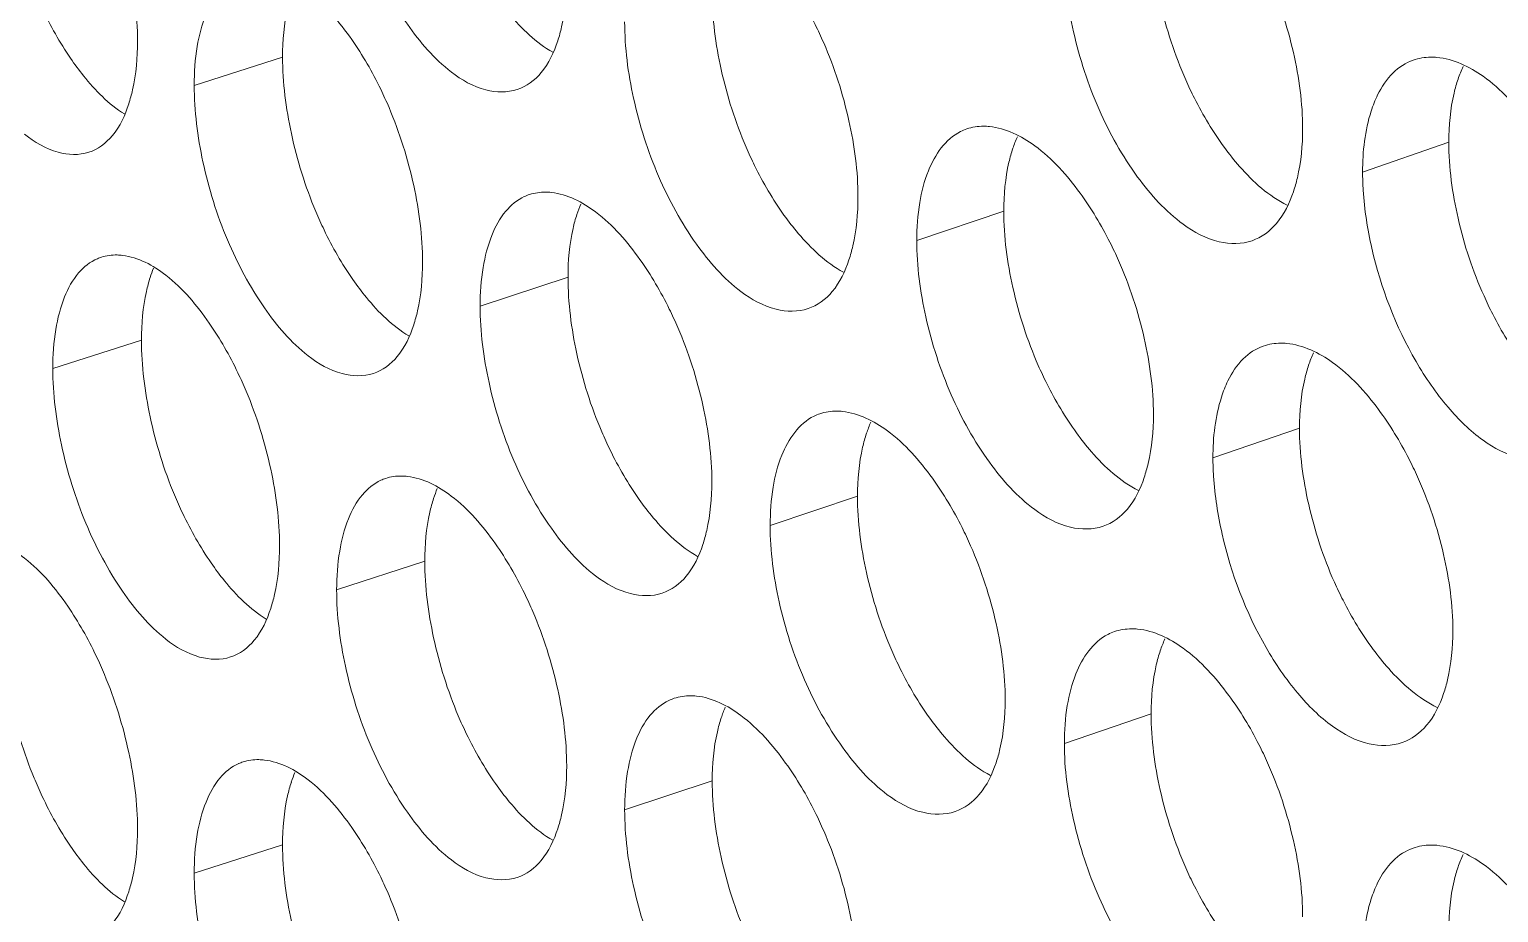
# Model space of a CAD drawing. Header units: millimetres. Extents: x 1177 to 4147, y 93 to 2194.
# Drawn here: x 2505.48 to 2520.17, y 793.08 to 801.9 of the extents above; entities that cross this region are included whole.
import ezdxf

# ---------------------------------------------------------------- set-up
doc = ezdxf.new("R2010")
doc.units = ezdxf.units.MM
doc.header["$LTSCALE"] = 0.1
doc.layers.get('0').update_dxf_attribs({"lineweight": 13})
doc.layers.add('标注', color=251, linetype='Continuous', lineweight=9)

# ---------------------------------------------------------------- blocks, each defined once
blk = doc.blocks.new('02')
at = {"layer": '标注'}
for p, q in [((4352.008, 736.45), (4350.746, 736.045)), ((4368.662, 735.236), (4367.431, 734.807)), ((4362.307, 734.248), (4361.064, 733.829)), ((4356.084, 733.305), (4354.829, 732.894)), ((4349.993, 732.405), (4348.726, 732.003)), ((4349.993, 732.405), (4348.726, 732.003)), ((4366.53, 731.151), (4365.294, 730.726)), ((4360.218, 730.179), (4358.971, 729.762)), ((4354.039, 729.25), (4352.78, 728.842)), ((4354.039, 729.25), (4352.78, 728.842)), ((4364.411, 727.072), (4363.172, 726.65)), ((4358.144, 726.114), (4356.893, 725.701)), ((4358.144, 726.114), (4356.893, 725.701)), ((4352.008, 725.2), (4350.746, 724.795))]:
    blk.add_line(p, q, dxfattribs=at)
for centre, radius, start, end in [((4362.005, 734.752), 0.708, 108.7111, 116.4326), ((4355.745, 733.84), 0.68, 108.1838, 114.818), ((4349.619, 732.971), 0.651, 107.6638, 113.1281), ((4349.619, 732.971), 0.651, 107.6638, 113.1281), ((4351.866, 732.741), 1.837, 157.8589, 162.2429), ((4351.866, 732.741), 1.837, 157.8589, 162.2429), ((4359.904, 730.693), 0.699, 108.5345, 115.9025), ((4353.688, 729.795), 0.67, 108.0096, 114.2633), ((4353.688, 729.795), 0.67, 108.0096, 114.2633), ((4355.89, 729.588), 1.814, 157.2003, 162.034), ((4355.89, 729.588), 1.814, 157.2003, 162.034), ((4364.121, 727.566), 0.718, 108.8885, 116.9547), ((4357.817, 726.639), 0.689, 108.3587, 115.3644), ((4357.817, 726.639), 0.689, 108.3587, 115.3644), ((4351.646, 725.756), 0.661, 107.8363, 113.7), ((4353.87, 725.537), 1.825, 157.5283, 162.138)]:
    blk.add_arc(centre, radius, start, end, dxfattribs=at)
for points, knots in [([(4352.78, 740.092), (4352.78, 739.726), (4352.879, 738.97), (4353.217, 737.892), (4353.725, 736.948), (4354.173, 736.423), (4354.418, 736.235)], [0, 0, 0, 0, 0.255445, 0.527438, 0.784592, 1, 1, 1, 1]), ([(4349.936, 736.678), (4349.936, 737.044), (4349.838, 737.8), (4349.614, 738.525), (4349.463, 738.885)], [0, 0, 0, 0, 0.48436, 1, 1, 1, 1]), ([(4364.411, 738.322), (4364.411, 737.956), (4364.514, 737.201), (4364.749, 736.478), (4364.907, 736.122)], [0, 0, 0, 0, 0.484224, 1, 1, 1, 1]), ([(4363.172, 737.9), (4363.172, 737.534), (4363.275, 736.778), (4363.626, 735.702), (4364.153, 734.764), (4364.616, 734.246), (4364.869, 734.062)], [0, 0, 0, 0, 0.254475, 0.525644, 0.782923, 1, 1, 1, 1]), ([(4351.381, 737.611), (4351.278, 737.566), (4351.081, 737.405), (4350.888, 737.043), (4350.769, 736.577), (4350.746, 736.231), (4350.746, 736.045)], [0, 0, 0, 0, 0.1898, 0.414696, 0.684955, 1, 1, 1, 1]), ([(4352.996, 736.698), (4352.819, 736.951), (4352.475, 737.366), (4351.975, 737.636), (4351.749, 737.662)], [0, 0, 0, 0, 0.575082, 1, 1, 1, 1]), ([(4355.938, 736.681), (4355.959, 736.746), (4356.039, 737.038), (4356.065, 737.343), (4356.065, 737.577)], [0, 0, 0, 0, 0.226657, 1, 1, 1, 1]), ([(4359.735, 736.653), (4359.697, 736.741), (4359.541, 737.076), (4359.352, 737.397), (4359.192, 737.619)], [0, 0, 0, 0, 0.259679, 1, 1, 1, 1]), ([(4366.575, 735.424), (4366.575, 735.79), (4366.471, 736.545), (4366.233, 737.266), (4366.074, 737.622)], [0, 0, 0, 0, 0.484049, 1, 1, 1, 1]), ([(4348.46, 737.405), (4348.496, 737.317), (4348.645, 736.98), (4348.826, 736.658), (4348.98, 736.433)], [0, 0, 0, 0, 0.260232, 1, 1, 1, 1]), ([(4352.133, 737.347), (4352.112, 737.282), (4352.034, 736.989), (4352.008, 736.684), (4352.008, 736.45)], [0, 0, 0, 0, 0.226307, 1, 1, 1, 1]), ([(4355.048, 737.325), (4355.111, 737.236), (4355.343, 736.931), (4355.627, 736.654), (4355.867, 736.517)], [0, 0, 0, 0, 0.282202, 1, 1, 1, 1]), ([(4358.144, 737.364), (4358.144, 736.998), (4358.244, 736.243), (4358.474, 735.519), (4358.629, 735.161)], [0, 0, 0, 0, 0.484339, 1, 1, 1, 1]), ([(4356.893, 736.951), (4356.893, 736.585), (4356.993, 735.829), (4357.336, 734.751), (4357.852, 733.809), (4358.306, 733.287), (4358.554, 733.101)], [0, 0, 0, 0, 0.255058, 0.526721, 0.783925, 1, 1, 1, 1]), ([(4349.811, 735.782), (4349.832, 735.847), (4349.911, 736.139), (4349.936, 736.444), (4349.936, 736.678)], [0, 0, 0, 0, 0.226242, 1, 1, 1, 1]), ([(4353.528, 735.728), (4353.49, 735.816), (4353.338, 736.152), (4353.153, 736.474), (4352.996, 736.698)], [0, 0, 0, 0, 0.259945, 1, 1, 1, 1]), ([(4355.359, 735.986), (4355.492, 736.029), (4355.754, 736.229), (4355.884, 736.519), (4355.938, 736.681)], [0, 0, 0, 0, 0.449251, 1, 1, 1, 1]), ([(4352.008, 736.45), (4352.008, 736.084), (4352.107, 735.328), (4352.332, 734.602), (4352.483, 734.243)], [0, 0, 0, 0, 0.484455, 1, 1, 1, 1]), ([(4360.225, 734.451), (4360.225, 734.817), (4360.123, 735.572), (4359.891, 736.296), (4359.735, 736.653)], [0, 0, 0, 0, 0.484165, 1, 1, 1, 1]), ([(4368.492, 736.444), (4368.463, 736.446), (4368.349, 736.451), (4368.233, 736.433), (4368.153, 736.405)], [0, 0, 0, 0, 0.258663, 1, 1, 1, 1]), ([(4348.98, 736.433), (4349.038, 736.347), (4349.258, 736.049), (4349.523, 735.778), (4349.749, 735.637)], [0, 0, 0, 0, 0.281347, 1, 1, 1, 1]), ([(4368.153, 736.405), (4368.046, 736.368), (4367.837, 736.23), (4367.703, 736.023), (4367.646, 735.908)], [0, 0, 0, 0, 0.467496, 1, 1, 1, 1]), ([(4369.811, 735.504), (4369.623, 735.754), (4369.252, 736.169), (4368.729, 736.423), (4368.492, 736.444)], [0, 0, 0, 0, 0.569371, 1, 1, 1, 1]), ([(4350.746, 736.045), (4350.746, 735.679), (4350.844, 734.923), (4351.18, 733.844), (4351.684, 732.899), (4352.128, 732.373), (4352.372, 732.184)], [0, 0, 0, 0, 0.255639, 0.527795, 0.784925, 1, 1, 1, 1]), ([(4354.418, 736.235), (4354.565, 736.123), (4354.861, 735.949), (4355.217, 735.939), (4355.359, 735.986)], [0, 0, 0, 0, 0.552376, 1, 1, 1, 1]), ([(4364.907, 736.122), (4364.945, 736.034), (4365.103, 735.7), (4365.295, 735.381), (4365.457, 735.16)], [0, 0, 0, 0, 0.259522, 1, 1, 1, 1]), ([(4368.795, 736.135), (4368.772, 736.07), (4368.69, 735.777), (4368.662, 735.47), (4368.662, 735.236)], [0, 0, 0, 0, 0.227421, 1, 1, 1, 1]), ([(4367.646, 735.908), (4367.61, 735.834), (4367.472, 735.483), (4367.431, 735.1), (4367.431, 734.807)], [0, 0, 0, 0, 0.219864, 1, 1, 1, 1]), ([(4349.24, 735.089), (4349.371, 735.131), (4349.632, 735.331), (4349.759, 735.62), (4349.811, 735.782)], [0, 0, 0, 0, 0.446528, 1, 1, 1, 1]), ([(4354.007, 733.523), (4354.007, 733.889), (4353.908, 734.644), (4353.68, 735.369), (4353.528, 735.728)], [0, 0, 0, 0, 0.484282, 1, 1, 1, 1]), ([(4362.104, 735.457), (4362.076, 735.46), (4361.966, 735.466), (4361.855, 735.449), (4361.778, 735.423)], [0, 0, 0, 0, 0.258751, 1, 1, 1, 1]), ([(4363.396, 734.508), (4363.212, 734.76), (4362.851, 735.174), (4362.336, 735.435), (4362.104, 735.457)], [0, 0, 0, 0, 0.571465, 1, 1, 1, 1]), ([(4366.443, 734.526), (4366.465, 734.591), (4366.547, 734.884), (4366.575, 735.19), (4366.575, 735.424)], [0, 0, 0, 0, 0.227356, 1, 1, 1, 1]), ([(4348.324, 735.347), (4348.466, 735.235), (4348.753, 735.06), (4349.101, 735.045), (4349.24, 735.089)], [0, 0, 0, 0, 0.554103, 1, 1, 1, 1]), ([(4361.689, 735.386), (4361.473, 735.279), (4361.227, 734.909), (4361.089, 734.351), (4361.064, 734.01), (4361.064, 733.829)], [0, 0, 0, 0, 0.41671, 0.687379, 1, 1, 1, 1]), ([(4368.662, 735.236), (4368.662, 734.87), (4368.766, 734.115), (4369.005, 733.393), (4369.165, 733.038)], [0, 0, 0, 0, 0.484147, 1, 1, 1, 1]), ([(4358.629, 735.161), (4358.667, 735.073), (4358.821, 734.737), (4359.009, 734.417), (4359.168, 734.194)], [0, 0, 0, 0, 0.259789, 1, 1, 1, 1]), ([(4362.437, 735.146), (4362.415, 735.081), (4362.334, 734.788), (4362.307, 734.483), (4362.307, 734.248)], [0, 0, 0, 0, 0.227, 1, 1, 1, 1]), ([(4365.457, 735.16), (4365.525, 735.066), (4365.779, 734.747), (4366.093, 734.463), (4366.356, 734.334)], [0, 0, 0, 0, 0.283373, 1, 1, 1, 1]), ([(4367.431, 734.807), (4367.431, 734.72), (4367.444, 734.354), (4367.501, 733.991), (4367.563, 733.719)], [0, 0, 0, 0, 0.237523, 1, 1, 1, 1]), ([(4355.46, 734.457), (4355.358, 734.409), (4355.162, 734.246), (4354.971, 733.885), (4354.852, 733.421), (4354.829, 733.078), (4354.829, 732.894)], [0, 0, 0, 0, 0.191473, 0.417182, 0.686837, 1, 1, 1, 1]), ([(4355.847, 734.516), (4355.82, 734.519), (4355.714, 734.525), (4355.608, 734.51), (4355.533, 734.486)], [0, 0, 0, 0, 0.258853, 1, 1, 1, 1]), ([(4357.112, 733.557), (4356.932, 733.81), (4356.581, 734.225), (4356.076, 734.491), (4355.847, 734.516)], [0, 0, 0, 0, 0.573616, 1, 1, 1, 1]), ([(4360.096, 733.554), (4360.118, 733.619), (4360.198, 733.912), (4360.225, 734.217), (4360.225, 734.451)], [0, 0, 0, 0, 0.226935, 1, 1, 1, 1]), ([(4363.947, 733.544), (4363.908, 733.632), (4363.749, 733.967), (4363.558, 734.287), (4363.396, 734.508)], [0, 0, 0, 0, 0.2595, 1, 1, 1, 1]), ([(4365.854, 733.827), (4365.988, 733.874), (4366.251, 734.074), (4366.388, 734.364), (4366.443, 734.526)], [0, 0, 0, 0, 0.453533, 1, 1, 1, 1]), ([(4352.483, 734.243), (4352.52, 734.155), (4352.671, 733.819), (4352.855, 733.497), (4353.01, 733.273)], [0, 0, 0, 0, 0.260055, 1, 1, 1, 1]), ([(4356.211, 734.202), (4356.189, 734.137), (4356.11, 733.844), (4356.084, 733.539), (4356.084, 733.305)], [0, 0, 0, 0, 0.226582, 1, 1, 1, 1]), ([(4359.168, 734.194), (4359.233, 734.104), (4359.473, 733.792), (4359.769, 733.512), (4360.019, 733.378)], [0, 0, 0, 0, 0.282708, 1, 1, 1, 1]), ([(4362.307, 734.248), (4362.307, 733.882), (4362.409, 733.127), (4362.643, 732.404), (4362.799, 732.047)], [0, 0, 0, 0, 0.484262, 1, 1, 1, 1]), ([(4364.869, 734.062), (4365.023, 733.95), (4365.337, 733.778), (4365.706, 733.776), (4365.854, 733.827)], [0, 0, 0, 0, 0.549699, 1, 1, 1, 1]), ([(4361.064, 733.829), (4361.064, 733.463), (4361.166, 732.707), (4361.515, 731.63), (4362.038, 730.691), (4362.498, 730.171), (4362.749, 729.987)], [0, 0, 0, 0, 0.254669, 0.526003, 0.783257, 1, 1, 1, 1]), ([(4367.563, 733.719), (4367.692, 733.155), (4368, 732.349), (4368.609, 731.463), (4368.965, 731.111), (4369.151, 730.978)], [0, 0, 0, 0, 0.539288, 0.786761, 1, 1, 1, 1]), ([(4349.363, 733.57), (4349.26, 733.526), (4349.062, 733.366), (4348.869, 733.005), (4348.75, 732.537), (4348.726, 732.19), (4348.726, 732.003)], [0, 0, 0, 0, 0.188951, 0.413428, 0.683995, 1, 1, 1, 1]), ([(4349.363, 733.57), (4349.26, 733.526), (4349.062, 733.366), (4348.869, 733.005), (4348.75, 732.537), (4348.726, 732.19), (4348.726, 732.003)], [0, 0, 0, 0, 0.188951, 0.413428, 0.683995, 1, 1, 1, 1]), ([(4349.722, 733.618), (4349.696, 733.621), (4349.595, 733.628), (4349.493, 733.614), (4349.421, 733.592)], [0, 0, 0, 0, 0.258969, 1, 1, 1, 1]), ([(4349.722, 733.618), (4349.696, 733.621), (4349.595, 733.628), (4349.493, 733.614), (4349.421, 733.592)], [0, 0, 0, 0, 0.258969, 1, 1, 1, 1]), ([(4350.96, 732.651), (4350.785, 732.903), (4350.444, 733.319), (4349.948, 733.591), (4349.722, 733.618)], [0, 0, 0, 0, 0.575826, 1, 1, 1, 1]), ([(4350.96, 732.651), (4350.785, 732.903), (4350.444, 733.319), (4349.948, 733.591), (4349.722, 733.618)], [0, 0, 0, 0, 0.575826, 1, 1, 1, 1]), ([(4353.881, 732.626), (4353.902, 732.691), (4353.981, 732.984), (4354.007, 733.289), (4354.007, 733.523)], [0, 0, 0, 0, 0.226518, 1, 1, 1, 1]), ([(4357.651, 732.59), (4357.613, 732.678), (4357.458, 733.013), (4357.271, 733.334), (4357.112, 733.557)], [0, 0, 0, 0, 0.259768, 1, 1, 1, 1]), ([(4359.513, 732.857), (4359.646, 732.902), (4359.909, 733.102), (4360.042, 733.392), (4360.096, 733.554)], [0, 0, 0, 0, 0.451001, 1, 1, 1, 1]), ([(4364.444, 731.345), (4364.444, 731.711), (4364.34, 732.466), (4364.104, 733.188), (4363.947, 733.544)], [0, 0, 0, 0, 0.484088, 1, 1, 1, 1]), ([(4350.117, 733.302), (4350.096, 733.236), (4350.018, 732.944), (4349.993, 732.639), (4349.993, 732.405)], [0, 0, 0, 0, 0.226169, 1, 1, 1, 1]), ([(4350.117, 733.302), (4350.096, 733.236), (4350.018, 732.944), (4349.993, 732.639), (4349.993, 732.405)], [0, 0, 0, 0, 0.226169, 1, 1, 1, 1]), ([(4356.084, 733.305), (4356.084, 732.939), (4356.183, 732.183), (4356.412, 731.458), (4356.565, 731.1)], [0, 0, 0, 0, 0.484378, 1, 1, 1, 1]), ([(4353.01, 733.273), (4353.072, 733.185), (4353.3, 732.882), (4353.577, 732.607), (4353.813, 732.468)], [0, 0, 0, 0, 0.28193, 1, 1, 1, 1]), ([(4358.554, 733.101), (4358.704, 732.989), (4359.007, 732.816), (4359.369, 732.809), (4359.513, 732.857)], [0, 0, 0, 0, 0.551276, 1, 1, 1, 1]), ([(4354.829, 732.894), (4354.829, 732.528), (4354.929, 731.772), (4355.269, 730.694), (4355.781, 729.751), (4356.232, 729.228), (4356.479, 729.041)], [0, 0, 0, 0, 0.255252, 0.52708, 0.784259, 1, 1, 1, 1]), ([(4369.165, 733.038), (4369.204, 732.95), (4369.364, 732.616), (4369.558, 732.298), (4369.722, 732.078)], [0, 0, 0, 0, 0.259343, 1, 1, 1, 1]), ([(4351.488, 731.679), (4351.451, 731.767), (4351.299, 732.104), (4351.116, 732.426), (4350.96, 732.651)], [0, 0, 0, 0, 0.260034, 1, 1, 1, 1]), ([(4351.488, 731.679), (4351.451, 731.767), (4351.299, 732.104), (4351.116, 732.426), (4350.96, 732.651)], [0, 0, 0, 0, 0.260034, 1, 1, 1, 1]), ([(4353.305, 731.932), (4353.437, 731.975), (4353.698, 732.175), (4353.828, 732.464), (4353.881, 732.626)], [0, 0, 0, 0, 0.448356, 1, 1, 1, 1]), ([(4358.138, 730.387), (4358.138, 730.753), (4358.037, 731.508), (4357.806, 732.232), (4357.651, 732.59)], [0, 0, 0, 0, 0.484204, 1, 1, 1, 1]), ([(4349.993, 732.405), (4349.993, 732.039), (4350.09, 731.283), (4350.314, 730.556), (4350.464, 730.197)], [0, 0, 0, 0, 0.484494, 1, 1, 1, 1]), ([(4349.993, 732.405), (4349.993, 732.039), (4350.09, 731.283), (4350.314, 730.556), (4350.464, 730.197)], [0, 0, 0, 0, 0.484494, 1, 1, 1, 1]), ([(4366.013, 732.322), (4365.907, 732.286), (4365.697, 732.148), (4365.563, 731.94), (4365.507, 731.825)], [0, 0, 0, 0, 0.466707, 1, 1, 1, 1]), ([(4366.348, 732.36), (4366.319, 732.363), (4366.207, 732.368), (4366.092, 732.35), (4366.013, 732.322)], [0, 0, 0, 0, 0.258691, 1, 1, 1, 1]), ([(4367.658, 731.417), (4367.471, 731.668), (4367.104, 732.082), (4366.583, 732.338), (4366.348, 732.36)], [0, 0, 0, 0, 0.570063, 1, 1, 1, 1]), ([(4352.372, 732.184), (4352.517, 732.072), (4352.81, 731.898), (4353.164, 731.886), (4353.305, 731.932)], [0, 0, 0, 0, 0.552941, 1, 1, 1, 1]), ([(4362.799, 732.047), (4362.838, 731.959), (4362.995, 731.624), (4363.185, 731.304), (4363.346, 731.083)], [0, 0, 0, 0, 0.259611, 1, 1, 1, 1]), ([(4366.661, 732.05), (4366.639, 731.985), (4366.557, 731.692), (4366.53, 731.386), (4366.53, 731.151)], [0, 0, 0, 0, 0.22728, 1, 1, 1, 1]), ([(4348.726, 732.003), (4348.726, 731.637), (4348.824, 730.881), (4349.157, 729.801), (4349.657, 728.855), (4350.098, 728.328), (4350.341, 728.138)], [0, 0, 0, 0, 0.255833, 0.528153, 0.785258, 1, 1, 1, 1]), ([(4348.726, 732.003), (4348.726, 731.637), (4348.824, 730.881), (4349.157, 729.801), (4349.657, 728.855), (4350.098, 728.328), (4350.341, 728.138)], [0, 0, 0, 0, 0.255833, 0.528153, 0.785258, 1, 1, 1, 1]), ([(4351.964, 729.473), (4351.964, 729.839), (4351.866, 730.595), (4351.639, 731.32), (4351.488, 731.679)], [0, 0, 0, 0, 0.484321, 1, 1, 1, 1]), ([(4351.964, 729.473), (4351.964, 729.839), (4351.866, 730.595), (4351.639, 731.32), (4351.488, 731.679)], [0, 0, 0, 0, 0.484321, 1, 1, 1, 1]), ([(4365.507, 731.825), (4365.471, 731.751), (4365.335, 731.4), (4365.294, 731.019), (4365.294, 730.726)], [0, 0, 0, 0, 0.219714, 1, 1, 1, 1]), ([(4368.216, 730.455), (4368.177, 730.543), (4368.016, 730.877), (4367.822, 731.196), (4367.658, 731.417)], [0, 0, 0, 0, 0.259321, 1, 1, 1, 1]), ([(4359.598, 731.322), (4359.381, 731.216), (4359.133, 730.846), (4358.996, 730.287), (4358.971, 729.944), (4358.971, 729.762)], [0, 0, 0, 0, 0.415426, 0.686428, 1, 1, 1, 1]), ([(4360.004, 731.389), (4359.976, 731.392), (4359.867, 731.397), (4359.758, 731.381), (4359.681, 731.356)], [0, 0, 0, 0, 0.258783, 1, 1, 1, 1]), ([(4361.287, 730.436), (4361.104, 730.688), (4360.746, 731.103), (4360.235, 731.365), (4360.004, 731.389)], [0, 0, 0, 0, 0.572175, 1, 1, 1, 1]), ([(4364.312, 730.447), (4364.334, 730.512), (4364.416, 730.805), (4364.444, 731.111), (4364.444, 731.345)], [0, 0, 0, 0, 0.227216, 1, 1, 1, 1]), ([(4356.565, 731.1), (4356.603, 731.012), (4356.757, 730.676), (4356.943, 730.355), (4357.101, 730.132)], [0, 0, 0, 0, 0.259878, 1, 1, 1, 1]), ([(4360.347, 731.077), (4360.325, 731.012), (4360.245, 730.719), (4360.218, 730.413), (4360.218, 730.179)], [0, 0, 0, 0, 0.22686, 1, 1, 1, 1]), ([(4363.346, 731.083), (4363.413, 730.99), (4363.663, 730.674), (4363.971, 730.391), (4364.229, 730.26)], [0, 0, 0, 0, 0.283164, 1, 1, 1, 1]), ([(4366.53, 731.151), (4366.53, 730.786), (4366.633, 730.03), (4366.87, 729.308), (4367.028, 728.952)], [0, 0, 0, 0, 0.484186, 1, 1, 1, 1]), ([(4369.151, 730.978), (4369.309, 730.865), (4369.629, 730.695), (4370.004, 730.696), (4370.154, 730.749)], [0, 0, 0, 0, 0.548694, 1, 1, 1, 1]), ([(4365.294, 730.726), (4365.294, 730.639), (4365.307, 730.273), (4365.364, 729.909), (4365.426, 729.637)], [0, 0, 0, 0, 0.237501, 1, 1, 1, 1]), ([(4353.413, 730.406), (4353.311, 730.36), (4353.114, 730.198), (4352.922, 729.837), (4352.804, 729.372), (4352.78, 729.027), (4352.78, 728.842)], [0, 0, 0, 0, 0.190641, 0.415947, 0.685903, 1, 1, 1, 1]), ([(4353.413, 730.406), (4353.311, 730.36), (4353.114, 730.198), (4352.922, 729.837), (4352.804, 729.372), (4352.78, 729.027), (4352.78, 728.842)], [0, 0, 0, 0, 0.190641, 0.415947, 0.685903, 1, 1, 1, 1]), ([(4353.791, 730.462), (4353.764, 730.465), (4353.66, 730.471), (4353.554, 730.457), (4353.481, 730.433)], [0, 0, 0, 0, 0.25889, 1, 1, 1, 1]), ([(4353.791, 730.462), (4353.764, 730.465), (4353.66, 730.471), (4353.554, 730.457), (4353.481, 730.433)], [0, 0, 0, 0, 0.25889, 1, 1, 1, 1]), ([(4355.047, 729.5), (4354.868, 729.753), (4354.52, 730.168), (4354.018, 730.436), (4353.791, 730.462)], [0, 0, 0, 0, 0.574346, 1, 1, 1, 1]), ([(4355.047, 729.5), (4354.868, 729.753), (4354.52, 730.168), (4354.018, 730.436), (4353.791, 730.462)], [0, 0, 0, 0, 0.574346, 1, 1, 1, 1]), ([(4358.009, 729.49), (4358.031, 729.555), (4358.111, 729.847), (4358.138, 730.153), (4358.138, 730.387)], [0, 0, 0, 0, 0.226796, 1, 1, 1, 1]), ([(4361.834, 729.471), (4361.795, 729.559), (4361.638, 729.894), (4361.447, 730.214), (4361.287, 730.436)], [0, 0, 0, 0, 0.259589, 1, 1, 1, 1]), ([(4363.726, 729.749), (4363.86, 729.795), (4364.123, 729.995), (4364.258, 730.285), (4364.312, 730.447)], [0, 0, 0, 0, 0.452702, 1, 1, 1, 1]), ([(4368.72, 728.259), (4368.72, 728.624), (4368.616, 729.379), (4368.376, 730.1), (4368.216, 730.455)], [0, 0, 0, 0, 0.484011, 1, 1, 1, 1]), ([(4350.464, 730.197), (4350.501, 730.108), (4350.651, 729.772), (4350.833, 729.45), (4350.988, 729.226)], [0, 0, 0, 0, 0.260144, 1, 1, 1, 1]), ([(4350.464, 730.197), (4350.501, 730.108), (4350.651, 729.772), (4350.833, 729.45), (4350.988, 729.226)], [0, 0, 0, 0, 0.260144, 1, 1, 1, 1]), ([(4360.218, 730.179), (4360.218, 729.813), (4360.319, 729.057), (4360.551, 728.334), (4360.707, 727.976)], [0, 0, 0, 0, 0.484301, 1, 1, 1, 1]), ([(4354.165, 730.147), (4354.143, 730.082), (4354.065, 729.789), (4354.039, 729.484), (4354.039, 729.25)], [0, 0, 0, 0, 0.226444, 1, 1, 1, 1]), ([(4354.165, 730.147), (4354.143, 730.082), (4354.065, 729.789), (4354.039, 729.484), (4354.039, 729.25)], [0, 0, 0, 0, 0.226444, 1, 1, 1, 1]), ([(4357.101, 730.132), (4357.164, 730.043), (4357.401, 729.734), (4357.691, 729.455), (4357.935, 729.32)], [0, 0, 0, 0, 0.282461, 1, 1, 1, 1]), ([(4362.749, 729.987), (4362.902, 729.875), (4363.212, 729.703), (4363.579, 729.699), (4363.726, 729.749)], [0, 0, 0, 0, 0.550215, 1, 1, 1, 1]), ([(4358.971, 729.762), (4358.971, 729.396), (4359.072, 728.64), (4359.418, 727.563), (4359.938, 726.623), (4360.395, 726.102), (4360.644, 725.917)], [0, 0, 0, 0, 0.254863, 0.526363, 0.783591, 1, 1, 1, 1]), ([(4348.939, 728.608), (4348.766, 728.861), (4348.428, 729.277), (4347.935, 729.551), (4347.711, 729.578)], [0, 0, 0, 0, 0.576575, 1, 1, 1, 1]), ([(4365.426, 729.637), (4365.554, 729.073), (4365.859, 728.267), (4366.464, 727.379), (4366.817, 727.026), (4367.003, 726.893)], [0, 0, 0, 0, 0.539686, 0.787091, 1, 1, 1, 1]), ([(4351.839, 728.577), (4351.86, 728.642), (4351.939, 728.934), (4351.964, 729.239), (4351.964, 729.473)], [0, 0, 0, 0, 0.22638, 1, 1, 1, 1]), ([(4351.839, 728.577), (4351.86, 728.642), (4351.939, 728.934), (4351.964, 729.239), (4351.964, 729.473)], [0, 0, 0, 0, 0.22638, 1, 1, 1, 1]), ([(4355.582, 728.531), (4355.544, 728.619), (4355.391, 728.955), (4355.204, 729.277), (4355.047, 729.5)], [0, 0, 0, 0, 0.259857, 1, 1, 1, 1]), ([(4355.582, 728.531), (4355.544, 728.619), (4355.391, 728.955), (4355.204, 729.277), (4355.047, 729.5)], [0, 0, 0, 0, 0.259857, 1, 1, 1, 1]), ([(4357.429, 728.794), (4357.562, 728.838), (4357.824, 729.038), (4357.956, 729.328), (4358.009, 729.49)], [0, 0, 0, 0, 0.450132, 1, 1, 1, 1]), ([(4362.327, 727.271), (4362.327, 727.636), (4362.225, 728.392), (4361.99, 729.114), (4361.834, 729.471)], [0, 0, 0, 0, 0.484127, 1, 1, 1, 1]), ([(4350.988, 729.226), (4351.048, 729.139), (4351.271, 728.838), (4351.543, 728.565), (4351.774, 728.425)], [0, 0, 0, 0, 0.281645, 1, 1, 1, 1]), ([(4350.988, 729.226), (4351.048, 729.139), (4351.271, 728.838), (4351.543, 728.565), (4351.774, 728.425)], [0, 0, 0, 0, 0.281645, 1, 1, 1, 1]), ([(4354.039, 729.25), (4354.039, 728.884), (4354.138, 728.128), (4354.365, 727.403), (4354.517, 727.044)], [0, 0, 0, 0, 0.484416, 1, 1, 1, 1]), ([(4354.039, 729.25), (4354.039, 728.884), (4354.138, 728.128), (4354.365, 727.403), (4354.517, 727.044)], [0, 0, 0, 0, 0.484416, 1, 1, 1, 1]), ([(4356.479, 729.041), (4356.627, 728.929), (4356.927, 728.755), (4357.286, 728.747), (4357.429, 728.794)], [0, 0, 0, 0, 0.551821, 1, 1, 1, 1]), ([(4367.028, 728.952), (4367.067, 728.865), (4367.227, 728.53), (4367.419, 728.212), (4367.582, 727.991)], [0, 0, 0, 0, 0.259432, 1, 1, 1, 1]), ([(4352.78, 728.842), (4352.78, 728.476), (4352.879, 727.72), (4353.217, 726.642), (4353.725, 725.698), (4354.173, 725.173), (4354.418, 724.985)], [0, 0, 0, 0, 0.255445, 0.527438, 0.784592, 1, 1, 1, 1]), ([(4352.78, 728.842), (4352.78, 728.476), (4352.879, 727.72), (4353.217, 726.642), (4353.725, 725.698), (4354.173, 725.173), (4354.418, 724.985)], [0, 0, 0, 0, 0.255445, 0.527438, 0.784592, 1, 1, 1, 1]), ([(4349.463, 727.635), (4349.427, 727.724), (4349.276, 728.06), (4349.094, 728.383), (4348.939, 728.608)], [0, 0, 0, 0, 0.260123, 1, 1, 1, 1]), ([(4351.265, 727.883), (4351.396, 727.925), (4351.657, 728.125), (4351.786, 728.414), (4351.839, 728.577)], [0, 0, 0, 0, 0.447449, 1, 1, 1, 1]), ([(4351.265, 727.883), (4351.396, 727.925), (4351.657, 728.125), (4351.786, 728.414), (4351.839, 728.577)], [0, 0, 0, 0, 0.447449, 1, 1, 1, 1]), ([(4356.065, 726.327), (4356.065, 726.693), (4355.965, 727.449), (4355.735, 728.173), (4355.582, 728.531)], [0, 0, 0, 0, 0.484243, 1, 1, 1, 1]), ([(4356.065, 726.327), (4356.065, 726.693), (4355.965, 727.449), (4355.735, 728.173), (4355.582, 728.531)], [0, 0, 0, 0, 0.484243, 1, 1, 1, 1]), ([(4347.992, 728.365), (4347.992, 727.998), (4348.089, 727.242), (4348.311, 726.515), (4348.46, 726.155)], [0, 0, 0, 0, 0.484532, 1, 1, 1, 1]), ([(4364.219, 728.281), (4364.19, 728.284), (4364.079, 728.289), (4363.966, 728.272), (4363.888, 728.245)], [0, 0, 0, 0, 0.25872, 1, 1, 1, 1]), ([(4365.52, 727.335), (4365.334, 727.586), (4364.97, 728.001), (4364.453, 728.259), (4364.219, 728.281)], [0, 0, 0, 0, 0.570761, 1, 1, 1, 1]), ([(4350.341, 728.138), (4350.484, 728.026), (4350.774, 727.852), (4351.125, 727.838), (4351.265, 727.883)], [0, 0, 0, 0, 0.553517, 1, 1, 1, 1]), ([(4350.341, 728.138), (4350.484, 728.026), (4350.774, 727.852), (4351.125, 727.838), (4351.265, 727.883)], [0, 0, 0, 0, 0.553517, 1, 1, 1, 1]), ([(4363.795, 728.206), (4363.579, 728.096), (4363.334, 727.727), (4363.197, 727.17), (4363.172, 726.83), (4363.172, 726.65)], [0, 0, 0, 0, 0.417976, 0.688317, 1, 1, 1, 1]), ([(4368.587, 727.36), (4368.61, 727.425), (4368.692, 727.718), (4368.72, 728.024), (4368.72, 728.259)], [0, 0, 0, 0, 0.227498, 1, 1, 1, 1]), ([(4360.707, 727.976), (4360.745, 727.888), (4360.901, 727.553), (4361.09, 727.233), (4361.249, 727.011)], [0, 0, 0, 0, 0.2597, 1, 1, 1, 1]), ([(4364.542, 727.971), (4364.52, 727.906), (4364.438, 727.613), (4364.411, 727.307), (4364.411, 727.072)], [0, 0, 0, 0, 0.22714, 1, 1, 1, 1]), ([(4367.582, 727.991), (4367.652, 727.897), (4367.911, 727.576), (4368.231, 727.29), (4368.498, 727.163)], [0, 0, 0, 0, 0.283571, 1, 1, 1, 1]), ([(4349.936, 725.428), (4349.936, 725.794), (4349.838, 726.55), (4349.614, 727.275), (4349.463, 727.635)], [0, 0, 0, 0, 0.48436, 1, 1, 1, 1]), ([(4357.522, 727.262), (4357.42, 727.213), (4357.225, 727.049), (4357.034, 726.688), (4356.916, 726.226), (4356.893, 725.884), (4356.893, 725.701)], [0, 0, 0, 0, 0.192296, 0.418401, 0.687759, 1, 1, 1, 1]), ([(4357.522, 727.262), (4357.42, 727.213), (4357.225, 727.049), (4357.034, 726.688), (4356.916, 726.226), (4356.893, 725.884), (4356.893, 725.701)], [0, 0, 0, 0, 0.192296, 0.418401, 0.687759, 1, 1, 1, 1]), ([(4357.918, 727.325), (4357.89, 727.328), (4357.784, 727.334), (4357.675, 727.318), (4357.6, 727.293)], [0, 0, 0, 0, 0.258817, 1, 1, 1, 1]), ([(4357.918, 727.325), (4357.89, 727.328), (4357.784, 727.334), (4357.675, 727.318), (4357.6, 727.293)], [0, 0, 0, 0, 0.258817, 1, 1, 1, 1]), ([(4359.192, 726.369), (4359.011, 726.621), (4358.656, 727.037), (4358.148, 727.301), (4357.918, 727.325)], [0, 0, 0, 0, 0.572892, 1, 1, 1, 1]), ([(4359.192, 726.369), (4359.011, 726.621), (4358.656, 727.037), (4358.148, 727.301), (4357.918, 727.325)], [0, 0, 0, 0, 0.572892, 1, 1, 1, 1]), ([(4362.197, 726.373), (4362.219, 726.438), (4362.3, 726.731), (4362.327, 727.036), (4362.327, 727.271)], [0, 0, 0, 0, 0.227075, 1, 1, 1, 1]), ([(4366.074, 726.372), (4366.035, 726.46), (4365.876, 726.795), (4365.683, 727.114), (4365.52, 727.335)], [0, 0, 0, 0, 0.25941, 1, 1, 1, 1]), ([(4367.997, 726.661), (4368.131, 726.708), (4368.395, 726.908), (4368.532, 727.198), (4368.587, 727.36)], [0, 0, 0, 0, 0.454353, 1, 1, 1, 1]), ([(4354.517, 727.044), (4354.554, 726.956), (4354.707, 726.62), (4354.891, 726.299), (4355.048, 726.075)], [0, 0, 0, 0, 0.259967, 1, 1, 1, 1]), ([(4354.517, 727.044), (4354.554, 726.956), (4354.707, 726.62), (4354.891, 726.299), (4355.048, 726.075)], [0, 0, 0, 0, 0.259967, 1, 1, 1, 1]), ([(4358.272, 727.012), (4358.25, 726.947), (4358.17, 726.654), (4358.144, 726.349), (4358.144, 726.114)], [0, 0, 0, 0, 0.226721, 1, 1, 1, 1]), ([(4358.272, 727.012), (4358.25, 726.947), (4358.17, 726.654), (4358.144, 726.349), (4358.144, 726.114)], [0, 0, 0, 0, 0.226721, 1, 1, 1, 1]), ([(4361.249, 727.011), (4361.316, 726.92), (4361.561, 726.606), (4361.863, 726.324), (4362.117, 726.192)], [0, 0, 0, 0, 0.282942, 1, 1, 1, 1]), ([(4364.411, 727.072), (4364.411, 726.706), (4364.514, 725.951), (4364.749, 725.228), (4364.907, 724.872)], [0, 0, 0, 0, 0.484224, 1, 1, 1, 1]), ([(4367.003, 726.893), (4367.159, 726.78), (4367.475, 726.609), (4367.848, 726.609), (4367.997, 726.661)], [0, 0, 0, 0, 0.549192, 1, 1, 1, 1]), ([(4363.172, 726.65), (4363.172, 726.284), (4363.275, 725.528), (4363.626, 724.452), (4364.153, 723.514), (4364.616, 722.996), (4364.869, 722.812)], [0, 0, 0, 0, 0.254475, 0.525644, 0.782923, 1, 1, 1, 1]), ([(4351.749, 726.412), (4351.723, 726.415), (4351.62, 726.422), (4351.516, 726.408), (4351.444, 726.385)], [0, 0, 0, 0, 0.258928, 1, 1, 1, 1]), ([(4352.996, 725.448), (4352.819, 725.701), (4352.475, 726.116), (4351.975, 726.386), (4351.749, 726.412)], [0, 0, 0, 0, 0.575082, 1, 1, 1, 1]), ([(4351.381, 726.361), (4351.278, 726.316), (4351.081, 726.155), (4350.888, 725.793), (4350.769, 725.327), (4350.746, 724.981), (4350.746, 724.795)], [0, 0, 0, 0, 0.1898, 0.414696, 0.684955, 1, 1, 1, 1]), ([(4355.938, 725.431), (4355.959, 725.496), (4356.039, 725.788), (4356.065, 726.093), (4356.065, 726.327)], [0, 0, 0, 0, 0.226657, 1, 1, 1, 1]), ([(4355.938, 725.431), (4355.959, 725.496), (4356.039, 725.788), (4356.065, 726.093), (4356.065, 726.327)], [0, 0, 0, 0, 0.226657, 1, 1, 1, 1]), ([(4359.735, 725.403), (4359.697, 725.491), (4359.541, 725.826), (4359.352, 726.147), (4359.192, 726.369)], [0, 0, 0, 0, 0.259679, 1, 1, 1, 1]), ([(4359.735, 725.403), (4359.697, 725.491), (4359.541, 725.826), (4359.352, 726.147), (4359.192, 726.369)], [0, 0, 0, 0, 0.259679, 1, 1, 1, 1]), ([(4361.612, 725.676), (4361.746, 725.721), (4362.008, 725.921), (4362.143, 726.211), (4362.197, 726.373)], [0, 0, 0, 0, 0.451858, 1, 1, 1, 1]), ([(4366.575, 724.174), (4366.575, 724.54), (4366.471, 725.295), (4366.233, 726.016), (4366.074, 726.372)], [0, 0, 0, 0, 0.484049, 1, 1, 1, 1]), ([(4348.46, 726.155), (4348.496, 726.067), (4348.645, 725.73), (4348.826, 725.408), (4348.98, 725.183)], [0, 0, 0, 0, 0.260232, 1, 1, 1, 1]), ([(4352.133, 726.097), (4352.112, 726.032), (4352.034, 725.739), (4352.008, 725.434), (4352.008, 725.2)], [0, 0, 0, 0, 0.226307, 1, 1, 1, 1]), ([(4355.048, 726.075), (4355.111, 725.986), (4355.343, 725.681), (4355.627, 725.404), (4355.867, 725.267)], [0, 0, 0, 0, 0.282202, 1, 1, 1, 1]), ([(4355.048, 726.075), (4355.111, 725.986), (4355.343, 725.681), (4355.627, 725.404), (4355.867, 725.267)], [0, 0, 0, 0, 0.282202, 1, 1, 1, 1]), ([(4358.144, 726.114), (4358.144, 725.748), (4358.244, 724.993), (4358.474, 724.269), (4358.629, 723.911)], [0, 0, 0, 0, 0.484339, 1, 1, 1, 1]), ([(4358.144, 726.114), (4358.144, 725.748), (4358.244, 724.993), (4358.474, 724.269), (4358.629, 723.911)], [0, 0, 0, 0, 0.484339, 1, 1, 1, 1]), ([(4360.644, 725.917), (4360.796, 725.804), (4361.102, 725.632), (4361.467, 725.627), (4361.612, 725.676)], [0, 0, 0, 0, 0.550741, 1, 1, 1, 1]), ([(4356.893, 725.701), (4356.893, 725.335), (4356.993, 724.579), (4357.336, 723.501), (4357.852, 722.559), (4358.306, 722.037), (4358.554, 721.851)], [0, 0, 0, 0, 0.255058, 0.526721, 0.783925, 1, 1, 1, 1]), ([(4356.893, 725.701), (4356.893, 725.335), (4356.993, 724.579), (4357.336, 723.501), (4357.852, 722.559), (4358.306, 722.037), (4358.554, 721.851)], [0, 0, 0, 0, 0.255058, 0.526721, 0.783925, 1, 1, 1, 1]), ([(4349.811, 724.532), (4349.832, 724.597), (4349.911, 724.889), (4349.936, 725.194), (4349.936, 725.428)], [0, 0, 0, 0, 0.226242, 1, 1, 1, 1]), ([(4353.528, 724.478), (4353.49, 724.566), (4353.338, 724.902), (4353.153, 725.224), (4352.996, 725.448)], [0, 0, 0, 0, 0.259945, 1, 1, 1, 1]), ([(4355.359, 724.736), (4355.492, 724.779), (4355.754, 724.979), (4355.884, 725.269), (4355.938, 725.431)], [0, 0, 0, 0, 0.449251, 1, 1, 1, 1]), ([(4355.359, 724.736), (4355.492, 724.779), (4355.754, 724.979), (4355.884, 725.269), (4355.938, 725.431)], [0, 0, 0, 0, 0.449251, 1, 1, 1, 1]), ([(4360.225, 723.201), (4360.225, 723.567), (4360.123, 724.322), (4359.891, 725.046), (4359.735, 725.403)], [0, 0, 0, 0, 0.484165, 1, 1, 1, 1]), ([(4360.225, 723.201), (4360.225, 723.567), (4360.123, 724.322), (4359.891, 725.046), (4359.735, 725.403)], [0, 0, 0, 0, 0.484165, 1, 1, 1, 1]), ([(4348.98, 725.183), (4349.038, 725.097), (4349.258, 724.799), (4349.523, 724.528), (4349.749, 724.387)], [0, 0, 0, 0, 0.281347, 1, 1, 1, 1]), ([(4352.008, 725.2), (4352.008, 724.834), (4352.107, 724.078), (4352.332, 723.352), (4352.483, 722.993)], [0, 0, 0, 0, 0.484455, 1, 1, 1, 1]), ([(4368.153, 725.155), (4368.046, 725.118), (4367.837, 724.98), (4367.703, 724.773), (4367.646, 724.658)], [0, 0, 0, 0, 0.467496, 1, 1, 1, 1]), ([(4368.492, 725.194), (4368.463, 725.196), (4368.349, 725.201), (4368.233, 725.183), (4368.153, 725.155)], [0, 0, 0, 0, 0.258663, 1, 1, 1, 1]), ([(4369.811, 724.254), (4369.623, 724.504), (4369.252, 724.919), (4368.729, 725.173), (4368.492, 725.194)], [0, 0, 0, 0, 0.569371, 1, 1, 1, 1]), ([(4354.418, 724.985), (4354.565, 724.873), (4354.861, 724.699), (4355.217, 724.689), (4355.359, 724.736)], [0, 0, 0, 0, 0.552376, 1, 1, 1, 1]), ([(4354.418, 724.985), (4354.565, 724.873), (4354.861, 724.699), (4355.217, 724.689), (4355.359, 724.736)], [0, 0, 0, 0, 0.552376, 1, 1, 1, 1]), ([(4350.746, 724.795), (4350.746, 724.429), (4350.844, 723.673), (4351.18, 722.594), (4351.684, 721.649), (4352.128, 721.123), (4352.372, 720.934)], [0, 0, 0, 0, 0.255639, 0.527795, 0.784925, 1, 1, 1, 1]), ([(4364.907, 724.872), (4364.945, 724.784), (4365.103, 724.45), (4365.295, 724.131), (4365.457, 723.91)], [0, 0, 0, 0, 0.259522, 1, 1, 1, 1]), ([(4368.795, 724.885), (4368.772, 724.82), (4368.69, 724.527), (4368.662, 724.22), (4368.662, 723.986)], [0, 0, 0, 0, 0.227421, 1, 1, 1, 1]), ([(4349.24, 723.839), (4349.371, 723.881), (4349.632, 724.081), (4349.759, 724.37), (4349.811, 724.532)], [0, 0, 0, 0, 0.446528, 1, 1, 1, 1]), ([(4367.646, 724.658), (4367.61, 724.584), (4367.472, 724.233), (4367.431, 723.85), (4367.431, 723.557)], [0, 0, 0, 0, 0.219864, 1, 1, 1, 1]), ([(4354.007, 722.273), (4354.007, 722.639), (4353.908, 723.394), (4353.68, 724.119), (4353.528, 724.478)], [0, 0, 0, 0, 0.484282, 1, 1, 1, 1])]:
    blk.add_open_spline(points, degree=3, knots=knots, dxfattribs=at)
for points in [[(4368.867, 736.315), (4368.839, 736.256), (4368.816, 736.196), (4368.795, 736.135)], [(4362.501, 735.311), (4362.477, 735.257), (4362.456, 735.202), (4362.437, 735.146)], [(4356.267, 734.351), (4356.246, 734.302), (4356.227, 734.253), (4356.211, 734.202)], [(4366.73, 732.225), (4366.704, 732.168), (4366.681, 732.11), (4366.661, 732.05)], [(4360.408, 731.236), (4360.385, 731.184), (4360.365, 731.131), (4360.347, 731.077)], [(4364.608, 728.141), (4364.583, 728.085), (4364.561, 728.029), (4364.542, 727.971)], [(4358.33, 727.166), (4358.308, 727.116), (4358.289, 727.064), (4358.272, 727.012)], [(4358.33, 727.166), (4358.308, 727.116), (4358.289, 727.064), (4358.272, 727.012)], [(4368.867, 725.065), (4368.839, 725.006), (4368.816, 724.946), (4368.795, 724.885)]]:
    blk.add_open_spline(points, degree=3, dxfattribs=at)

msp = doc.modelspace()

# ---------------------------------------------------------------- block references
at = {"xscale": 0.7, "yscale": 0.7, "zscale": 0.7}
msp.add_blockref('02', (-538.391, 286.112), dxfattribs=at)

doc.saveas('drawing.dxf')
